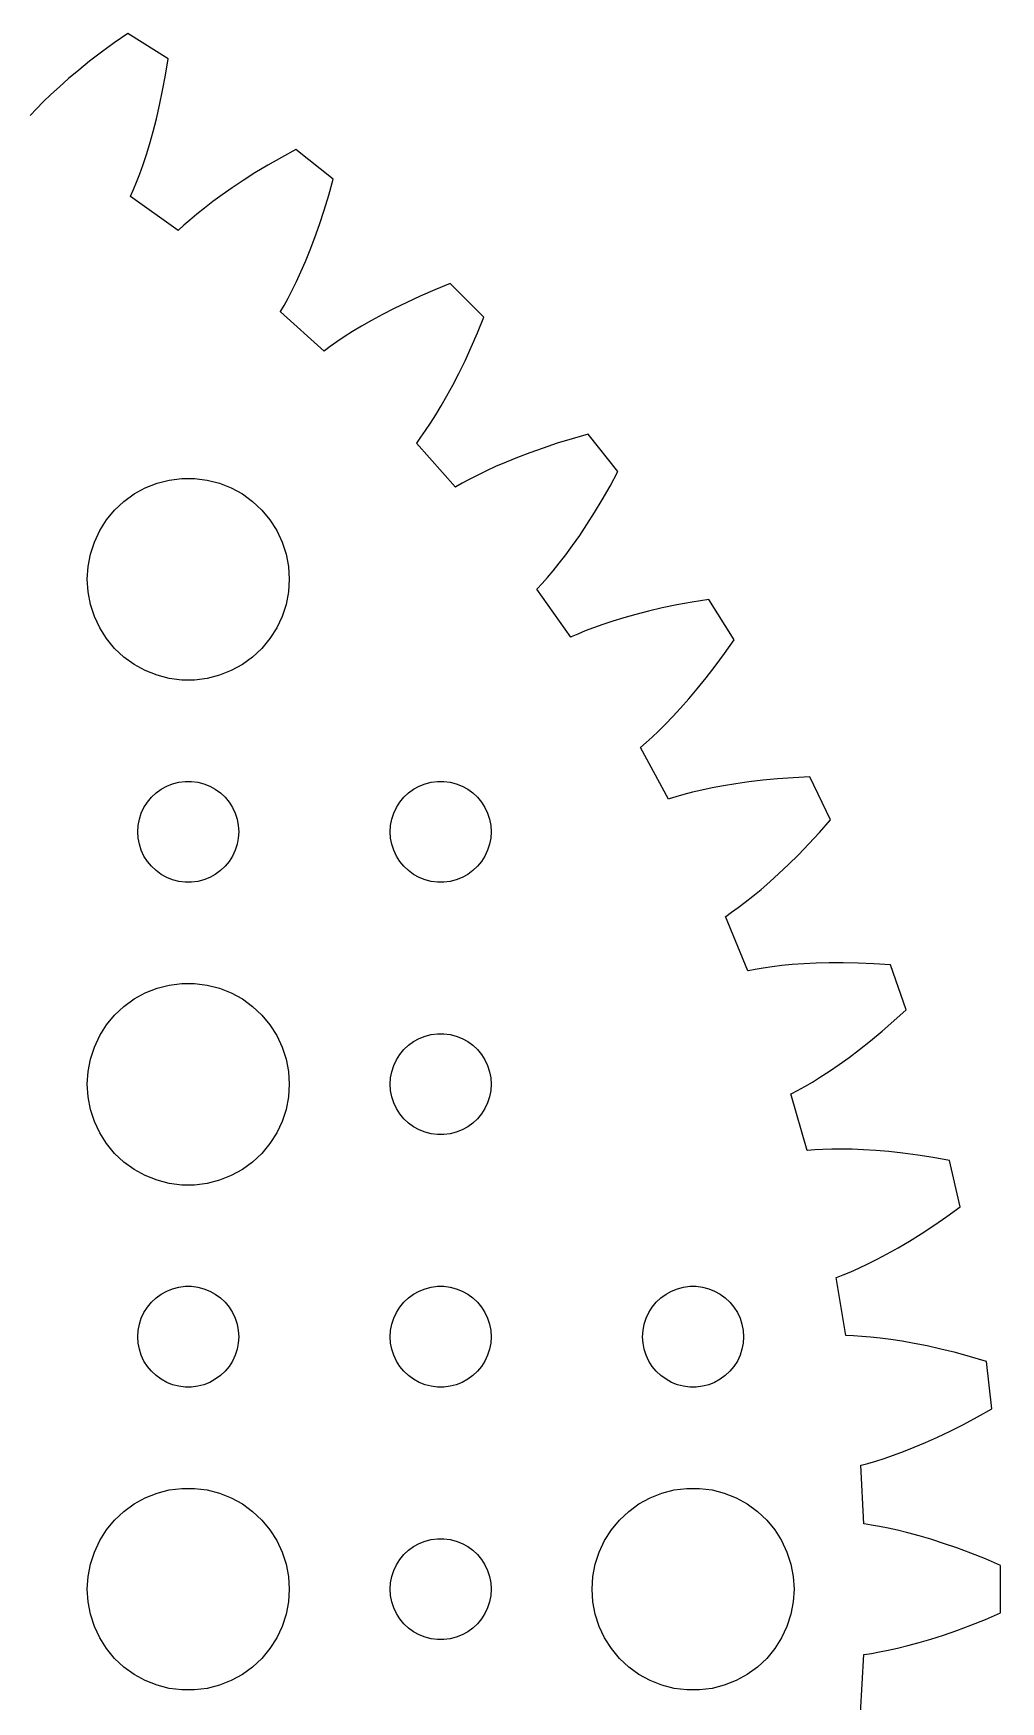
# Model space of a CAD drawing. Header units: metres. Extents: x -54 to 54, y 56 to 164.
# Drawn here: x 25.4 to 54.14, y 106.66 to 156.22 of the extents above; entities that cross this region are included whole.
import ezdxf

# ---------------------------------------------------------------- set-up
doc = ezdxf.new("R2010")
doc.units = ezdxf.units.M

msp = doc.modelspace()

# ---------------------------------------------------------------- linework, layer by layer
for p, q in [((28.2038, 156.216), (27.7992, 155.933)), ((29.4018, 155.463), (28.2038, 156.216)), ((27.4215, 155.657), (27.0705, 155.387)), ((27.7992, 155.933), (27.4215, 155.657)), ((26.7454, 155.126), (26.4457, 154.873)), ((27.0705, 155.387), (26.7454, 155.126)), ((29.3229, 154.976), (29.4018, 155.463)), ((26.1709, 154.631), (25.9204, 154.399)), ((26.4457, 154.873), (26.1709, 154.631)), ((29.2375, 154.516), (29.3229, 154.976)), ((25.6934, 154.18), (25.4894, 153.974)), ((25.9204, 154.399), (25.6934, 154.18)), ((29.1469, 154.082), (29.2375, 154.516)), ((25.4894, 153.974), (25.3075, 153.781)), ((28.9548, 153.296), (29.0523, 153.676)), ((29.0523, 153.676), (29.1469, 154.082)), ((28.8556, 152.944), (28.9548, 153.296)), ((28.7559, 152.618), (28.8556, 152.944)), ((33.201, 152.767), (32.7673, 152.532)), ((34.3072, 151.885), (33.201, 152.767)), ((28.5594, 152.045), (28.6568, 152.318)), ((28.6568, 152.318), (28.7559, 152.618)), ((32.3611, 152.299), (31.982, 152.071)), ((32.7673, 152.532), (32.3611, 152.299)), ((28.3744, 151.576), (28.4649, 151.797)), ((28.4649, 151.797), (28.5594, 152.045)), ((31.6297, 151.847), (31.3036, 151.63)), ((31.982, 152.071), (31.6297, 151.847)), ((34.1742, 151.41), (34.3072, 151.885)), ((28.2835, 151.371), (28.2891, 151.379)), ((29.7056, 150.357), (28.2835, 151.371)), ((28.2891, 151.379), (28.3744, 151.576)), ((30.7286, 151.218), (30.4785, 151.025)), ((31.0034, 151.42), (30.7286, 151.218)), ((31.3036, 151.63), (31.0034, 151.42)), ((34.0379, 150.962), (34.1742, 151.41)), ((30.0503, 150.672), (29.8709, 150.514)), ((30.2526, 150.843), (30.0503, 150.672)), ((30.4785, 151.025), (30.2526, 150.843)), ((33.8993, 150.542), (34.0379, 150.962)), ((29.7139, 150.368), (29.7056, 150.357)), ((29.8709, 150.514), (29.7139, 150.368)), ((33.7598, 150.149), (33.8993, 150.542)), ((33.4824, 149.443), (33.6205, 149.782)), ((33.6205, 149.782), (33.7598, 150.149)), ((33.3467, 149.13), (33.4824, 149.443)), ((33.0873, 148.583), (33.2147, 148.843)), ((33.2147, 148.843), (33.3467, 149.13)), ((37.7806, 148.781), (37.3233, 148.596)), ((38.7811, 147.781), (37.7806, 148.781)), ((32.851, 148.137), (32.9657, 148.347)), ((32.9657, 148.347), (33.0873, 148.583)), ((36.4913, 148.225), (36.1162, 148.043)), ((36.8936, 148.41), (36.4913, 148.225)), ((37.3233, 148.596), (36.8936, 148.41)), ((32.7377, 147.944), (32.7442, 147.952)), ((34.0373, 146.777), (32.7377, 147.944)), ((32.7442, 147.952), (32.851, 148.137)), ((35.446, 147.688), (35.1503, 147.518)), ((35.7679, 147.863), (35.446, 147.688)), ((36.1162, 148.043), (35.7679, 147.863)), ((38.5958, 147.323), (38.7811, 147.781)), ((34.6353, 147.199), (34.4152, 147.052)), ((34.8802, 147.355), (34.6353, 147.199)), ((35.1503, 147.518), (34.8802, 147.355)), ((38.4101, 146.894), (38.5958, 147.323)), ((34.0469, 146.788), (34.0373, 146.777)), ((34.2192, 146.914), (34.0469, 146.788)), ((34.4152, 147.052), (34.2192, 146.914)), ((38.2254, 146.491), (38.4101, 146.894)), ((38.0428, 146.116), (38.2254, 146.491)), ((37.688, 145.446), (37.8633, 145.768)), ((37.8633, 145.768), (38.0428, 146.116)), ((37.5182, 145.15), (37.688, 145.446)), ((37.1991, 144.635), (37.3549, 144.88)), ((37.3549, 144.88), (37.5182, 145.15)), ((36.7876, 144.047), (36.9144, 144.219)), ((36.9144, 144.219), (37.052, 144.415)), ((37.052, 144.415), (37.1991, 144.635)), ((41.8852, 144.307), (41.41, 144.174)), ((42.7674, 143.201), (41.8852, 144.307)), ((36.7803, 144.04), (36.7876, 144.047)), ((37.9411, 142.735), (36.7803, 144.04)), ((40.1485, 143.76), (39.7823, 143.62)), ((40.5418, 143.899), (40.1485, 143.76)), ((40.9622, 144.038), (40.5418, 143.899)), ((41.41, 144.174), (40.9622, 144.038)), ((39.13, 143.347), (38.8433, 143.215)), ((39.4429, 143.482), (39.13, 143.347)), ((39.7823, 143.62), (39.4429, 143.482)), ((28.7227, 142.714), (29.0729, 142.853)), ((29.0729, 142.853), (29.4379, 142.947)), ((29.4379, 142.947), (29.8116, 142.994)), ((29.8116, 142.994), (30.1884, 142.994)), ((30.1884, 142.994), (30.5621, 142.947)), ((30.5621, 142.947), (30.927, 142.853)), ((30.927, 142.853), (31.2773, 142.714)), ((37.9517, 142.744), (37.9411, 142.735)), ((38.1371, 142.851), (37.9517, 142.744)), ((38.3473, 142.966), (38.1371, 142.851)), ((38.5825, 143.087), (38.3473, 142.966)), ((38.8433, 143.215), (38.5825, 143.087)), ((42.2994, 142.361), (42.532, 142.767)), ((42.532, 142.767), (42.7674, 143.201)), ((27.8131, 142.054), (28.0877, 142.312)), ((28.0877, 142.312), (28.3925, 142.533)), ((28.3925, 142.533), (28.7227, 142.714)), ((31.2773, 142.714), (31.6075, 142.533)), ((31.6075, 142.533), (31.9123, 142.312)), ((31.9123, 142.312), (32.1869, 142.054)), ((42.0708, 141.982), (42.2994, 142.361)), ((27.3711, 141.445), (27.5729, 141.763)), ((27.5729, 141.763), (27.8131, 142.054)), ((32.1869, 142.054), (32.427, 141.763)), ((32.427, 141.763), (32.6289, 141.445)), ((41.8473, 141.63), (42.0708, 141.982)), ((27.2107, 141.104), (27.3711, 141.445)), ((32.6289, 141.445), (32.7893, 141.104)), ((41.4198, 141.003), (41.6299, 141.304)), ((41.6299, 141.304), (41.8473, 141.63)), ((27.0237, 140.376), (27.0942, 140.746)), ((27.0942, 140.746), (27.2107, 141.104)), ((32.7893, 141.104), (32.9057, 140.746)), ((32.9057, 140.746), (32.9763, 140.376)), ((41.2179, 140.729), (41.4198, 141.003)), ((27, 140), (27.0237, 140.376)), ((32.9763, 140.376), (33, 140)), ((40.6723, 140.05), (40.8432, 140.253)), ((40.8432, 140.253), (41.0254, 140.478)), ((41.0254, 140.478), (41.2179, 140.729)), ((27.0237, 139.624), (27, 140)), ((33, 140), (32.9763, 139.624)), ((40.3683, 139.714), (40.5137, 139.871)), ((40.5137, 139.871), (40.6723, 140.05)), ((27.0942, 139.254), (27.0237, 139.624)), ((27.2107, 138.896), (27.0942, 139.254)), ((32.9057, 139.254), (32.7893, 138.896)), ((32.9763, 139.624), (32.9057, 139.254)), ((40.3603, 139.708), (40.3683, 139.714)), ((41.3677, 138.281), (40.3603, 139.708)), ((44.9759, 139.323), (44.5157, 139.238)), ((45.463, 139.402), (44.9759, 139.323)), ((46.2158, 138.204), (45.463, 139.402)), ((27.3711, 138.555), (27.2107, 138.896)), ((32.7893, 138.896), (32.6289, 138.555)), ((42.9437, 138.856), (42.6176, 138.756)), ((43.2965, 138.955), (42.9437, 138.856)), ((43.676, 139.052), (43.2965, 138.955)), ((44.0824, 139.147), (43.676, 139.052)), ((44.5157, 139.238), (44.0824, 139.147)), ((27.5729, 138.237), (27.3711, 138.555)), ((32.6289, 138.555), (32.427, 138.237)), ((41.3792, 138.289), (41.3677, 138.281)), ((41.5755, 138.374), (41.3792, 138.289)), ((41.7972, 138.465), (41.5755, 138.374)), ((42.0445, 138.559), (41.7972, 138.465)), ((42.3179, 138.657), (42.0445, 138.559)), ((42.6176, 138.756), (42.3179, 138.657)), ((27.8131, 137.946), (27.5729, 138.237)), ((28.0877, 137.688), (27.8131, 137.946)), ((32.1869, 137.946), (31.9123, 137.688)), ((32.427, 138.237), (32.1869, 137.946)), ((45.6567, 137.422), (45.9333, 137.799)), ((45.9333, 137.799), (46.2158, 138.204)), ((28.3925, 137.467), (28.0877, 137.688)), ((28.7227, 137.286), (28.3925, 137.467)), ((29.0729, 137.147), (28.7227, 137.286)), ((31.2773, 137.286), (30.927, 137.147)), ((31.6075, 137.467), (31.2773, 137.286)), ((31.9123, 137.688), (31.6075, 137.467)), ((45.3871, 137.07), (45.6567, 137.422)), ((29.4379, 137.053), (29.0729, 137.147)), ((29.8116, 137.006), (29.4379, 137.053)), ((30.1884, 137.006), (29.8116, 137.006)), ((30.5621, 137.053), (30.1884, 137.006)), ((30.927, 137.147), (30.5621, 137.053)), ((45.1255, 136.745), (45.3871, 137.07)), ((44.6306, 136.171), (44.873, 136.446)), ((44.873, 136.446), (45.1255, 136.745)), ((44.1799, 135.693), (44.3992, 135.92)), ((44.3992, 135.92), (44.6306, 136.171)), ((43.6034, 135.147), (43.7811, 135.307)), ((43.7811, 135.307), (43.9736, 135.489)), ((43.9736, 135.489), (44.1799, 135.693)), ((43.4328, 135.002), (43.4414, 135.007)), ((44.274, 133.472), (43.4328, 135.002)), ((43.4414, 135.007), (43.6034, 135.147)), ((29.1963, 133.766), (29.3613, 133.857)), ((29.3613, 133.857), (29.5365, 133.927)), ((29.5365, 133.927), (29.7189, 133.973)), ((29.7189, 133.973), (29.9058, 133.997)), ((29.9058, 133.997), (30.0942, 133.997)), ((30.0942, 133.997), (30.2811, 133.973)), ((30.2811, 133.973), (30.4635, 133.927)), ((30.4635, 133.927), (30.6387, 133.857)), ((30.6387, 133.857), (30.8037, 133.766)), ((36.6963, 133.766), (36.8613, 133.857)), ((36.8613, 133.857), (37.0365, 133.927)), ((37.0365, 133.927), (37.2189, 133.973)), ((37.2189, 133.973), (37.4058, 133.997)), ((37.4058, 133.997), (37.5942, 133.997)), ((37.5942, 133.997), (37.7811, 133.973)), ((37.7811, 133.973), (37.9635, 133.927)), ((37.9635, 133.927), (38.1387, 133.857)), ((38.1387, 133.857), (38.3037, 133.766)), ((45.5693, 133.803), (45.2604, 133.738)), ((45.9045, 133.866), (45.5693, 133.803)), ((46.2661, 133.925), (45.9045, 133.866)), ((46.6542, 133.979), (46.2661, 133.925)), ((47.0686, 134.028), (46.6542, 133.979)), ((47.5093, 134.07), (47.0686, 134.028)), ((47.9762, 134.103), (47.5093, 134.07)), ((48.4691, 134.127), (47.9762, 134.103)), ((49.083, 132.852), (48.4691, 134.127)), ((28.6855, 133.223), (28.7865, 133.382)), ((28.7865, 133.382), (28.9065, 133.527)), ((28.9065, 133.527), (29.0439, 133.656)), ((29.0439, 133.656), (29.1963, 133.766)), ((30.8037, 133.766), (30.9561, 133.656)), ((30.9561, 133.656), (31.0934, 133.527)), ((31.0934, 133.527), (31.2135, 133.382)), ((31.2135, 133.382), (31.3145, 133.223)), ((36.1855, 133.223), (36.2865, 133.382)), ((36.2865, 133.382), (36.4065, 133.527)), ((36.4065, 133.527), (36.5439, 133.656)), ((36.5439, 133.656), (36.6963, 133.766)), ((38.3037, 133.766), (38.4561, 133.656)), ((38.4561, 133.656), (38.5934, 133.527)), ((38.5934, 133.527), (38.7135, 133.382)), ((38.7135, 133.382), (38.8145, 133.223)), ((44.2864, 133.478), (44.274, 133.472)), ((44.491, 133.541), (44.2864, 133.478)), ((44.7214, 133.606), (44.491, 133.541)), ((44.9778, 133.672), (44.7214, 133.606)), ((45.2604, 133.738), (44.9778, 133.672)), ((28.5118, 132.688), (28.5471, 132.873)), ((28.5471, 132.873), (28.6053, 133.052)), ((28.6053, 133.052), (28.6855, 133.223)), ((31.3145, 133.223), (31.3947, 133.052)), ((31.3947, 133.052), (31.4529, 132.873)), ((31.4529, 132.873), (31.4882, 132.688)), ((36.0118, 132.688), (36.0471, 132.873)), ((36.0471, 132.873), (36.1053, 133.052)), ((36.1053, 133.052), (36.1855, 133.223)), ((38.8145, 133.223), (38.8947, 133.052)), ((38.8947, 133.052), (38.9529, 132.873)), ((38.9529, 132.873), (38.9882, 132.688)), ((48.757, 132.481), (49.083, 132.852)), ((28.5, 132.5), (28.5118, 132.688)), ((28.5118, 132.312), (28.5, 132.5)), ((31.4882, 132.688), (31.5, 132.5)), ((31.5, 132.5), (31.4882, 132.312)), ((36, 132.5), (36.0118, 132.688)), ((36.0118, 132.312), (36, 132.5)), ((38.9882, 132.688), (39, 132.5)), ((39, 132.5), (38.9882, 132.312)), ((48.4399, 132.137), (48.757, 132.481)), ((28.5471, 132.127), (28.5118, 132.312)), ((28.6053, 131.948), (28.5471, 132.127)), ((28.6855, 131.777), (28.6053, 131.948)), ((31.3947, 131.948), (31.3145, 131.777)), ((31.4529, 132.127), (31.3947, 131.948)), ((31.4882, 132.312), (31.4529, 132.127)), ((36.0471, 132.127), (36.0118, 132.312)), ((36.1053, 131.948), (36.0471, 132.127)), ((36.1855, 131.777), (36.1053, 131.948)), ((38.8947, 131.948), (38.8145, 131.777)), ((38.9529, 132.127), (38.8947, 131.948)), ((38.9882, 132.312), (38.9529, 132.127)), ((47.8363, 131.525), (48.1327, 131.819)), ((48.1327, 131.819), (48.4399, 132.137)), ((28.7865, 131.618), (28.6855, 131.777)), ((28.9065, 131.473), (28.7865, 131.618)), ((29.0439, 131.344), (28.9065, 131.473)), ((29.1963, 131.234), (29.0439, 131.344)), ((30.9561, 131.344), (30.8037, 131.234)), ((31.0934, 131.473), (30.9561, 131.344)), ((31.2135, 131.618), (31.0934, 131.473)), ((31.3145, 131.777), (31.2135, 131.618)), ((36.2865, 131.618), (36.1855, 131.777)), ((36.4065, 131.473), (36.2865, 131.618)), ((36.5439, 131.344), (36.4065, 131.473)), ((36.6963, 131.234), (36.5439, 131.344)), ((38.4561, 131.344), (38.3037, 131.234)), ((38.5934, 131.473), (38.4561, 131.344)), ((38.7135, 131.618), (38.5934, 131.473)), ((38.8145, 131.777), (38.7135, 131.618)), ((47.5519, 131.255), (47.8363, 131.525)), ((29.3613, 131.143), (29.1963, 131.234)), ((29.5365, 131.073), (29.3613, 131.143)), ((29.7189, 131.027), (29.5365, 131.073)), ((29.9058, 131.003), (29.7189, 131.027)), ((30.0942, 131.003), (29.9058, 131.003)), ((30.2811, 131.027), (30.0942, 131.003)), ((30.4635, 131.073), (30.2811, 131.027)), ((30.6387, 131.143), (30.4635, 131.073)), ((30.8037, 131.234), (30.6387, 131.143)), ((36.8613, 131.143), (36.6963, 131.234)), ((37.0365, 131.073), (36.8613, 131.143)), ((37.2189, 131.027), (37.0365, 131.073)), ((37.4058, 131.003), (37.2189, 131.027)), ((37.5942, 131.003), (37.4058, 131.003)), ((37.7811, 131.027), (37.5942, 131.003)), ((37.9635, 131.073), (37.7811, 131.027)), ((38.1387, 131.143), (37.9635, 131.073)), ((38.3037, 131.234), (38.1387, 131.143)), ((47.0222, 130.786), (47.2802, 131.009)), ((47.2802, 131.009), (47.5519, 131.255)), ((46.3393, 130.246), (46.551, 130.406)), ((46.551, 130.406), (46.7789, 130.585)), ((46.7789, 130.585), (47.0222, 130.786)), ((45.9591, 129.982), (45.9681, 129.986)), ((46.6236, 128.367), (45.9591, 129.982)), ((45.9681, 129.986), (46.1448, 130.107)), ((46.1448, 130.107), (46.3393, 130.246)), ((46.6367, 128.372), (46.6236, 128.367)), ((46.847, 128.412), (46.6367, 128.372)), ((47.0833, 128.45), (46.847, 128.412)), ((47.3455, 128.488), (47.0833, 128.45)), ((47.6337, 128.522), (47.3455, 128.488)), ((47.9479, 128.552), (47.6337, 128.522)), ((48.288, 128.576), (47.9479, 128.552)), ((48.654, 128.595), (48.288, 128.576)), ((49.0457, 128.605), (48.654, 128.595)), ((49.463, 128.607), (49.0457, 128.605)), ((49.9055, 128.599), (49.463, 128.607)), ((50.3732, 128.58), (49.9055, 128.599)), ((50.8657, 128.548), (50.3732, 128.58)), ((51.333, 127.213), (50.8657, 128.548)), ((29.0729, 127.853), (29.4379, 127.947)), ((29.4379, 127.947), (29.8116, 127.994)), ((29.8116, 127.994), (30.1884, 127.994)), ((30.1884, 127.994), (30.5621, 127.947)), ((30.5621, 127.947), (30.927, 127.853)), ((28.0877, 127.312), (28.3925, 127.533)), ((28.3925, 127.533), (28.7227, 127.714)), ((28.7227, 127.714), (29.0729, 127.853)), ((30.927, 127.853), (31.2773, 127.714)), ((31.2773, 127.714), (31.6075, 127.533)), ((31.6075, 127.533), (31.9123, 127.312)), ((27.5729, 126.763), (27.8131, 127.054)), ((27.8131, 127.054), (28.0877, 127.312)), ((31.9123, 127.312), (32.1869, 127.054)), ((32.1869, 127.054), (32.427, 126.763)), ((50.6139, 126.574), (50.9676, 126.881)), ((50.9676, 126.881), (51.333, 127.213)), ((27.2107, 126.104), (27.3711, 126.445)), ((27.3711, 126.445), (27.5729, 126.763)), ((32.427, 126.763), (32.6289, 126.445)), ((32.6289, 126.445), (32.7893, 126.104)), ((36.8613, 126.357), (37.0365, 126.427)), ((37.0365, 126.427), (37.2189, 126.473)), ((37.2189, 126.473), (37.4058, 126.497)), ((37.4058, 126.497), (37.5942, 126.497)), ((37.5942, 126.497), (37.7811, 126.473)), ((37.7811, 126.473), (37.9635, 126.427)), ((37.9635, 126.427), (38.1387, 126.357)), ((50.2729, 126.292), (50.6139, 126.574)), ((27.0942, 125.746), (27.2107, 126.104)), ((32.7893, 126.104), (32.9057, 125.746)), ((36.1855, 125.723), (36.2865, 125.882)), ((36.2865, 125.882), (36.4065, 126.027)), ((36.4065, 126.027), (36.5439, 126.156)), ((36.5439, 126.156), (36.6963, 126.266)), ((36.6963, 126.266), (36.8613, 126.357)), ((38.1387, 126.357), (38.3037, 126.266)), ((38.3037, 126.266), (38.4561, 126.156)), ((38.4561, 126.156), (38.5934, 126.027)), ((38.5934, 126.027), (38.7135, 125.882)), ((38.7135, 125.882), (38.8145, 125.723)), ((49.6327, 125.797), (49.9456, 126.033)), ((49.9456, 126.033), (50.2729, 126.292)), ((27.0237, 125.376), (27.0942, 125.746)), ((32.9057, 125.746), (32.9763, 125.376)), ((36.0471, 125.373), (36.1053, 125.552)), ((36.1053, 125.552), (36.1855, 125.723)), ((38.8145, 125.723), (38.8947, 125.552)), ((38.8947, 125.552), (38.9529, 125.373)), ((48.7896, 125.218), (49.0539, 125.391)), ((49.0539, 125.391), (49.3352, 125.584)), ((49.3352, 125.584), (49.6327, 125.797)), ((27, 125), (27.0237, 125.376)), ((27.0237, 124.624), (27, 125)), ((32.9763, 125.376), (33, 125)), ((33, 125), (32.9763, 124.624)), ((36, 125), (36.0118, 125.188)), ((36.0118, 124.812), (36, 125)), ((36.0118, 125.188), (36.0471, 125.373)), ((38.9529, 125.373), (38.9882, 125.188)), ((38.9882, 125.188), (39, 125)), ((39, 125), (38.9882, 124.812)), ((48.1059, 124.814), (48.3148, 124.931)), ((48.3148, 124.931), (48.543, 125.065)), ((48.543, 125.065), (48.7896, 125.218)), ((27.0942, 124.254), (27.0237, 124.624)), ((32.9763, 124.624), (32.9057, 124.254)), ((36.0471, 124.627), (36.0118, 124.812)), ((36.1053, 124.448), (36.0471, 124.627)), ((36.1855, 124.277), (36.1053, 124.448)), ((38.8947, 124.448), (38.8145, 124.277)), ((38.9529, 124.627), (38.8947, 124.448)), ((38.9882, 124.812), (38.9529, 124.627)), ((47.9074, 124.711), (47.9168, 124.714)), ((48.3869, 123.031), (47.9074, 124.711)), ((47.9168, 124.714), (48.1059, 124.814)), ((27.2107, 123.896), (27.0942, 124.254)), ((27.3711, 123.555), (27.2107, 123.896)), ((32.7893, 123.896), (32.6289, 123.555)), ((32.9057, 124.254), (32.7893, 123.896)), ((36.2865, 124.118), (36.1855, 124.277)), ((36.4065, 123.973), (36.2865, 124.118)), ((36.5439, 123.844), (36.4065, 123.973)), ((38.5934, 123.973), (38.4561, 123.844)), ((38.7135, 124.118), (38.5934, 123.973)), ((38.8145, 124.277), (38.7135, 124.118)), ((27.5729, 123.237), (27.3711, 123.555)), ((32.6289, 123.555), (32.427, 123.237)), ((36.6963, 123.734), (36.5439, 123.844)), ((36.8613, 123.643), (36.6963, 123.734)), ((37.0365, 123.573), (36.8613, 123.643)), ((37.2189, 123.527), (37.0365, 123.573)), ((37.4058, 123.503), (37.2189, 123.527)), ((37.5942, 123.503), (37.4058, 123.503)), ((37.7811, 123.527), (37.5942, 123.503)), ((37.9635, 123.573), (37.7811, 123.527)), ((38.1387, 123.643), (37.9635, 123.573)), ((38.3037, 123.734), (38.1387, 123.643)), ((38.4561, 123.844), (38.3037, 123.734)), ((27.8131, 122.946), (27.5729, 123.237)), ((28.0877, 122.688), (27.8131, 122.946)), ((32.1869, 122.946), (31.9123, 122.688)), ((32.427, 123.237), (32.1869, 122.946)), ((48.4005, 123.035), (48.3869, 123.031)), ((48.6139, 123.051), (48.4005, 123.035)), ((48.853, 123.063), (48.6139, 123.051)), ((49.1177, 123.07), (48.853, 123.063)), ((49.4079, 123.072), (49.1177, 123.07)), ((49.7235, 123.067), (49.4079, 123.072)), ((50.0643, 123.053), (49.7235, 123.067)), ((50.43, 123.03), (50.0643, 123.053)), ((50.8204, 122.997), (50.43, 123.03)), ((51.2352, 122.952), (50.8204, 122.997)), ((51.6741, 122.894), (51.2352, 122.952)), ((28.3925, 122.467), (28.0877, 122.688)), ((28.7227, 122.286), (28.3925, 122.467)), ((31.6075, 122.467), (31.2773, 122.286)), ((31.9123, 122.688), (31.6075, 122.467)), ((52.1367, 122.823), (51.6741, 122.894)), ((52.6226, 122.736), (52.1367, 122.823)), ((52.9374, 121.357), (52.6226, 122.736)), ((29.0729, 122.147), (28.7227, 122.286)), ((29.4379, 122.053), (29.0729, 122.147)), ((29.8116, 122.006), (29.4379, 122.053)), ((30.1884, 122.006), (29.8116, 122.006)), ((30.5621, 122.053), (30.1884, 122.006)), ((30.927, 122.147), (30.5621, 122.053)), ((31.2773, 122.286), (30.927, 122.147)), ((52.1514, 120.803), (52.5372, 121.068)), ((52.5372, 121.068), (52.9374, 121.357)), ((51.4267, 120.34), (51.7809, 120.561)), ((51.7809, 120.561), (52.1514, 120.803)), ((50.4687, 119.802), (50.7698, 119.962)), ((50.7698, 119.962), (51.0894, 120.141)), ((51.0894, 120.141), (51.4267, 120.34)), ((49.6828, 119.427), (49.9245, 119.535)), ((49.9245, 119.535), (50.1867, 119.66)), ((50.1867, 119.66), (50.4687, 119.802)), ((29.5365, 118.927), (29.7189, 118.973)), ((29.7189, 118.973), (29.9058, 118.997)), ((29.9058, 118.997), (30.0942, 118.997)), ((30.0942, 118.997), (30.2811, 118.973)), ((30.2811, 118.973), (30.4635, 118.927)), ((37.0365, 118.927), (37.2189, 118.973)), ((37.2189, 118.973), (37.4058, 118.997)), ((37.4058, 118.997), (37.5942, 118.997)), ((37.5942, 118.997), (37.7811, 118.973)), ((37.7811, 118.973), (37.9635, 118.927)), ((44.5365, 118.927), (44.7189, 118.973)), ((44.7189, 118.973), (44.9058, 118.997)), ((44.9058, 118.997), (45.0942, 118.997)), ((45.0942, 118.997), (45.2811, 118.973)), ((45.2811, 118.973), (45.4635, 118.927)), ((49.2532, 119.254), (49.2629, 119.256)), ((49.5417, 117.532), (49.2532, 119.254)), ((49.2629, 119.256), (49.4621, 119.335)), ((49.4621, 119.335), (49.6828, 119.427)), ((28.7865, 118.382), (28.9065, 118.527)), ((28.9065, 118.527), (29.0439, 118.656)), ((29.0439, 118.656), (29.1963, 118.766)), ((29.1963, 118.766), (29.3613, 118.857)), ((29.3613, 118.857), (29.5365, 118.927)), ((30.4635, 118.927), (30.6387, 118.857)), ((30.6387, 118.857), (30.8037, 118.766)), ((30.8037, 118.766), (30.9561, 118.656)), ((30.9561, 118.656), (31.0934, 118.527)), ((31.0934, 118.527), (31.2135, 118.382)), ((36.2865, 118.382), (36.4065, 118.527)), ((36.4065, 118.527), (36.5439, 118.656)), ((36.5439, 118.656), (36.6963, 118.766)), ((36.6963, 118.766), (36.8613, 118.857)), ((36.8613, 118.857), (37.0365, 118.927)), ((37.9635, 118.927), (38.1387, 118.857)), ((38.1387, 118.857), (38.3037, 118.766)), ((38.3037, 118.766), (38.4561, 118.656)), ((38.4561, 118.656), (38.5934, 118.527)), ((38.5934, 118.527), (38.7135, 118.382)), ((43.7865, 118.382), (43.9065, 118.527)), ((43.9065, 118.527), (44.0439, 118.656)), ((44.0439, 118.656), (44.1963, 118.766)), ((44.1963, 118.766), (44.3613, 118.857)), ((44.3613, 118.857), (44.5365, 118.927)), ((45.4635, 118.927), (45.6387, 118.857)), ((45.6387, 118.857), (45.8037, 118.766)), ((45.8037, 118.766), (45.9561, 118.656)), ((45.9561, 118.656), (46.0934, 118.527)), ((46.0934, 118.527), (46.2135, 118.382)), ((28.5471, 117.873), (28.6053, 118.052)), ((28.6053, 118.052), (28.6855, 118.223)), ((28.6855, 118.223), (28.7865, 118.382)), ((31.2135, 118.382), (31.3145, 118.223)), ((31.3145, 118.223), (31.3947, 118.052)), ((31.3947, 118.052), (31.4529, 117.873)), ((36.0471, 117.873), (36.1053, 118.052)), ((36.1053, 118.052), (36.1855, 118.223)), ((36.1855, 118.223), (36.2865, 118.382)), ((38.7135, 118.382), (38.8145, 118.223)), ((38.8145, 118.223), (38.8947, 118.052)), ((38.8947, 118.052), (38.9529, 117.873)), ((43.5471, 117.873), (43.6053, 118.052)), ((43.6053, 118.052), (43.6855, 118.223)), ((43.6855, 118.223), (43.7865, 118.382)), ((46.2135, 118.382), (46.3145, 118.223)), ((46.3145, 118.223), (46.3947, 118.052)), ((46.3947, 118.052), (46.4529, 117.873)), ((28.5, 117.5), (28.5118, 117.688)), ((28.5118, 117.312), (28.5, 117.5)), ((28.5118, 117.688), (28.5471, 117.873)), ((31.4529, 117.873), (31.4882, 117.688)), ((31.4882, 117.688), (31.5, 117.5)), ((31.5, 117.5), (31.4882, 117.312)), ((36, 117.5), (36.0118, 117.688)), ((36.0118, 117.312), (36, 117.5)), ((36.0118, 117.688), (36.0471, 117.873)), ((38.9529, 117.873), (38.9882, 117.688)), ((38.9882, 117.688), (39, 117.5)), ((39, 117.5), (38.9882, 117.312)), ((43.5, 117.5), (43.5118, 117.688)), ((43.5118, 117.312), (43.5, 117.5)), ((43.5118, 117.688), (43.5471, 117.873)), ((46.4529, 117.873), (46.4882, 117.688)), ((46.4882, 117.688), (46.5, 117.5)), ((46.5, 117.5), (46.4882, 117.312)), ((49.5556, 117.534), (49.5417, 117.532)), ((49.7694, 117.526), (49.5556, 117.534)), ((50.0084, 117.511), (49.7694, 117.526)), ((50.2723, 117.489), (50.0084, 117.511)), ((50.5608, 117.458), (50.2723, 117.489)), ((50.8738, 117.417), (50.5608, 117.458)), ((28.5471, 117.127), (28.5118, 117.312)), ((28.6053, 116.948), (28.5471, 117.127)), ((31.4529, 117.127), (31.3947, 116.948)), ((31.4882, 117.312), (31.4529, 117.127)), ((36.0471, 117.127), (36.0118, 117.312)), ((36.1053, 116.948), (36.0471, 117.127)), ((38.9529, 117.127), (38.8947, 116.948)), ((38.9882, 117.312), (38.9529, 117.127)), ((43.5471, 117.127), (43.5118, 117.312)), ((43.6053, 116.948), (43.5471, 117.127)), ((46.4529, 117.127), (46.3947, 116.948)), ((46.4882, 117.312), (46.4529, 117.127)), ((51.2109, 117.365), (50.8738, 117.417)), ((51.5718, 117.302), (51.2109, 117.365)), ((51.9561, 117.225), (51.5718, 117.302)), ((52.3632, 117.134), (51.9561, 117.225)), ((52.7929, 117.027), (52.3632, 117.134)), ((53.2446, 116.905), (52.7929, 117.027)), ((28.6855, 116.777), (28.6053, 116.948)), ((28.7865, 116.618), (28.6855, 116.777)), ((28.9065, 116.473), (28.7865, 116.618)), ((29.0439, 116.344), (28.9065, 116.473)), ((31.0934, 116.473), (30.9561, 116.344)), ((31.2135, 116.618), (31.0934, 116.473)), ((31.3145, 116.777), (31.2135, 116.618)), ((31.3947, 116.948), (31.3145, 116.777)), ((36.1855, 116.777), (36.1053, 116.948)), ((36.2865, 116.618), (36.1855, 116.777)), ((36.4065, 116.473), (36.2865, 116.618)), ((36.5439, 116.344), (36.4065, 116.473)), ((38.5934, 116.473), (38.4561, 116.344)), ((38.7135, 116.618), (38.5934, 116.473)), ((38.8145, 116.777), (38.7135, 116.618)), ((38.8947, 116.948), (38.8145, 116.777)), ((43.6855, 116.777), (43.6053, 116.948)), ((43.7865, 116.618), (43.6855, 116.777)), ((43.9065, 116.473), (43.7865, 116.618)), ((44.0439, 116.344), (43.9065, 116.473)), ((46.0934, 116.473), (45.9561, 116.344)), ((46.2135, 116.618), (46.0934, 116.473)), ((46.3145, 116.777), (46.2135, 116.618)), ((46.3947, 116.948), (46.3145, 116.777)), ((53.7177, 116.764), (53.2446, 116.905)), ((53.8762, 115.358), (53.7177, 116.764)), ((29.1963, 116.234), (29.0439, 116.344)), ((29.3613, 116.143), (29.1963, 116.234)), ((29.5365, 116.073), (29.3613, 116.143)), ((29.7189, 116.027), (29.5365, 116.073)), ((29.9058, 116.003), (29.7189, 116.027)), ((30.0942, 116.003), (29.9058, 116.003)), ((30.2811, 116.027), (30.0942, 116.003)), ((30.4635, 116.073), (30.2811, 116.027)), ((30.6387, 116.143), (30.4635, 116.073)), ((30.8037, 116.234), (30.6387, 116.143)), ((30.9561, 116.344), (30.8037, 116.234)), ((36.6963, 116.234), (36.5439, 116.344)), ((36.8613, 116.143), (36.6963, 116.234)), ((37.0365, 116.073), (36.8613, 116.143)), ((37.2189, 116.027), (37.0365, 116.073)), ((37.4058, 116.003), (37.2189, 116.027)), ((37.5942, 116.003), (37.4058, 116.003)), ((37.7811, 116.027), (37.5942, 116.003)), ((37.9635, 116.073), (37.7811, 116.027)), ((38.1387, 116.143), (37.9635, 116.073)), ((38.3037, 116.234), (38.1387, 116.143)), ((38.4561, 116.344), (38.3037, 116.234)), ((44.1963, 116.234), (44.0439, 116.344)), ((44.3613, 116.143), (44.1963, 116.234)), ((44.5365, 116.073), (44.3613, 116.143)), ((44.7189, 116.027), (44.5365, 116.073)), ((44.9058, 116.003), (44.7189, 116.027)), ((45.0942, 116.003), (44.9058, 116.003)), ((45.2811, 116.027), (45.0942, 116.003)), ((45.4635, 116.073), (45.2811, 116.027)), ((45.6387, 116.143), (45.4635, 116.073)), ((45.8037, 116.234), (45.6387, 116.143)), ((45.9561, 116.344), (45.8037, 116.234)), ((53.0331, 114.896), (53.4461, 115.116)), ((53.4461, 115.116), (53.8762, 115.358)), ((51.9036, 114.357), (52.2611, 114.518)), ((52.2611, 114.518), (52.6378, 114.697)), ((52.6378, 114.697), (53.0331, 114.896)), ((50.6782, 113.886), (50.9527, 113.98)), ((50.9527, 113.98), (51.2488, 114.089)), ((51.2488, 114.089), (51.5659, 114.215)), ((51.5659, 114.215), (51.9036, 114.357)), ((50.0735, 111.937), (49.9797, 113.682)), ((49.9797, 113.682), (49.9895, 113.682)), ((49.9895, 113.682), (50.1962, 113.738)), ((50.1962, 113.738), (50.4259, 113.805)), ((50.4259, 113.805), (50.6782, 113.886)), ((29.4379, 112.947), (29.8116, 112.994)), ((29.8116, 112.994), (30.1884, 112.994)), ((30.1884, 112.994), (30.5621, 112.947)), ((44.4379, 112.947), (44.8116, 112.994)), ((44.8116, 112.994), (45.1884, 112.994)), ((45.1884, 112.994), (45.5621, 112.947)), ((28.0877, 112.312), (28.3925, 112.533)), ((28.3925, 112.533), (28.7227, 112.714)), ((28.7227, 112.714), (29.0729, 112.853)), ((29.0729, 112.853), (29.4379, 112.947)), ((30.5621, 112.947), (30.927, 112.853)), ((30.927, 112.853), (31.2773, 112.714)), ((31.2773, 112.714), (31.6075, 112.533)), ((31.6075, 112.533), (31.9123, 112.312)), ((43.0877, 112.312), (43.3925, 112.533)), ((43.3925, 112.533), (43.7227, 112.714)), ((43.7227, 112.714), (44.0729, 112.853)), ((44.0729, 112.853), (44.4379, 112.947)), ((45.5621, 112.947), (45.927, 112.853)), ((45.927, 112.853), (46.2773, 112.714)), ((46.2773, 112.714), (46.6075, 112.533)), ((46.6075, 112.533), (46.9123, 112.312)), ((27.5729, 111.763), (27.8131, 112.054)), ((27.8131, 112.054), (28.0877, 112.312)), ((31.9123, 112.312), (32.1869, 112.054)), ((32.1869, 112.054), (32.427, 111.763)), ((42.5729, 111.763), (42.8131, 112.054)), ((42.8131, 112.054), (43.0877, 112.312)), ((46.9123, 112.312), (47.1869, 112.054)), ((47.1869, 112.054), (47.427, 111.763)), ((27.3711, 111.445), (27.5729, 111.763)), ((32.427, 111.763), (32.6289, 111.445)), ((42.3711, 111.445), (42.5729, 111.763)), ((47.427, 111.763), (47.6289, 111.445)), ((50.0875, 111.938), (50.0735, 111.937)), ((50.2991, 111.906), (50.0875, 111.938)), ((50.5349, 111.864), (50.2991, 111.906)), ((50.7946, 111.813), (50.5349, 111.864)), ((51.0779, 111.75), (50.7946, 111.813)), ((51.3844, 111.674), (51.0779, 111.75)), ((51.7136, 111.585), (51.3844, 111.674)), ((52.0651, 111.482), (51.7136, 111.585)), ((27.0942, 110.746), (27.2107, 111.104)), ((27.2107, 111.104), (27.3711, 111.445)), ((32.6289, 111.445), (32.7893, 111.104)), ((32.7893, 111.104), (32.9057, 110.746)), ((36.2865, 110.882), (36.4065, 111.027)), ((36.4065, 111.027), (36.5439, 111.156)), ((36.5439, 111.156), (36.6963, 111.266)), ((36.6963, 111.266), (36.8613, 111.357)), ((36.8613, 111.357), (37.0365, 111.427)), ((37.0365, 111.427), (37.2189, 111.473)), ((37.2189, 111.473), (37.4058, 111.497)), ((37.4058, 111.497), (37.5942, 111.497)), ((37.5942, 111.497), (37.7811, 111.473)), ((37.7811, 111.473), (37.9635, 111.427)), ((37.9635, 111.427), (38.1387, 111.357)), ((38.1387, 111.357), (38.3037, 111.266)), ((38.3037, 111.266), (38.4561, 111.156)), ((38.4561, 111.156), (38.5934, 111.027)), ((38.5934, 111.027), (38.7135, 110.882)), ((42.0942, 110.746), (42.2107, 111.104)), ((42.2107, 111.104), (42.3711, 111.445)), ((47.6289, 111.445), (47.7893, 111.104)), ((47.7893, 111.104), (47.9057, 110.746)), ((52.4383, 111.362), (52.0651, 111.482)), ((52.8327, 111.226), (52.4383, 111.362)), ((53.2478, 111.072), (52.8327, 111.226)), ((53.6829, 110.9), (53.2478, 111.072)), ((27.0237, 110.376), (27.0942, 110.746)), ((32.9057, 110.746), (32.9763, 110.376)), ((36.0471, 110.373), (36.1053, 110.552)), ((36.1053, 110.552), (36.1855, 110.723)), ((36.1855, 110.723), (36.2865, 110.882)), ((38.7135, 110.882), (38.8145, 110.723)), ((38.8145, 110.723), (38.8947, 110.552)), ((38.8947, 110.552), (38.9529, 110.373)), ((42.0237, 110.376), (42.0942, 110.746)), ((47.9057, 110.746), (47.9763, 110.376)), ((54.1374, 110.707), (53.6829, 110.9)), ((54.1374, 109.293), (54.1374, 110.707)), ((27, 110), (27.0237, 110.376)), ((32.9763, 110.376), (33, 110)), ((36, 110), (36.0118, 110.188)), ((36.0118, 110.188), (36.0471, 110.373)), ((38.9529, 110.373), (38.9882, 110.188)), ((38.9882, 110.188), (39, 110)), ((42, 110), (42.0237, 110.376)), ((47.9763, 110.376), (48, 110)), ((27.0237, 109.624), (27, 110)), ((27.0942, 109.254), (27.0237, 109.624)), ((32.9763, 109.624), (32.9057, 109.254)), ((33, 110), (32.9763, 109.624)), ((36.0118, 109.812), (36, 110)), ((36.0471, 109.627), (36.0118, 109.812)), ((36.1053, 109.448), (36.0471, 109.627)), ((38.9529, 109.627), (38.8947, 109.448)), ((38.9882, 109.812), (38.9529, 109.627)), ((39, 110), (38.9882, 109.812)), ((42.0237, 109.624), (42, 110)), ((42.0942, 109.254), (42.0237, 109.624)), ((47.9763, 109.624), (47.9057, 109.254)), ((48, 110), (47.9763, 109.624)), ((27.2107, 108.896), (27.0942, 109.254)), ((32.9057, 109.254), (32.7893, 108.896)), ((36.1855, 109.277), (36.1053, 109.448)), ((36.2865, 109.118), (36.1855, 109.277)), ((36.4065, 108.973), (36.2865, 109.118)), ((38.7135, 109.118), (38.5934, 108.973)), ((38.8145, 109.277), (38.7135, 109.118)), ((38.8947, 109.448), (38.8145, 109.277)), ((42.2107, 108.896), (42.0942, 109.254)), ((47.9057, 109.254), (47.7893, 108.896)), ((53.2478, 108.928), (53.6829, 109.1)), ((53.6829, 109.1), (54.1374, 109.293)), ((27.3711, 108.555), (27.2107, 108.896)), ((27.5729, 108.237), (27.3711, 108.555)), ((32.6289, 108.555), (32.427, 108.237)), ((32.7893, 108.896), (32.6289, 108.555)), ((36.5439, 108.844), (36.4065, 108.973)), ((36.6963, 108.734), (36.5439, 108.844)), ((36.8613, 108.643), (36.6963, 108.734)), ((37.0365, 108.573), (36.8613, 108.643)), ((37.2189, 108.527), (37.0365, 108.573)), ((37.9635, 108.573), (37.7811, 108.527)), ((38.1387, 108.643), (37.9635, 108.573)), ((38.3037, 108.734), (38.1387, 108.643)), ((38.4561, 108.844), (38.3037, 108.734)), ((38.5934, 108.973), (38.4561, 108.844)), ((42.3711, 108.555), (42.2107, 108.896)), ((42.5729, 108.237), (42.3711, 108.555)), ((47.6289, 108.555), (47.427, 108.237)), ((47.7893, 108.896), (47.6289, 108.555)), ((52.0651, 108.518), (52.4383, 108.638)), ((52.4383, 108.638), (52.8327, 108.774)), ((52.8327, 108.774), (53.2478, 108.928)), ((27.8131, 107.946), (27.5729, 108.237)), ((32.427, 108.237), (32.1869, 107.946)), ((37.4058, 108.503), (37.2189, 108.527)), ((37.5942, 108.503), (37.4058, 108.503)), ((37.7811, 108.527), (37.5942, 108.503)), ((42.8131, 107.946), (42.5729, 108.237)), ((47.427, 108.237), (47.1869, 107.946)), ((49.9756, 106.319), (50.0776, 108.062)), ((50.0776, 108.062), (50.0875, 108.062)), ((50.0875, 108.062), (50.2991, 108.094)), ((50.2991, 108.094), (50.5349, 108.136)), ((50.5349, 108.136), (50.7946, 108.187)), ((50.7946, 108.187), (51.0779, 108.25)), ((51.0779, 108.25), (51.3844, 108.326)), ((51.3844, 108.326), (51.7136, 108.415)), ((51.7136, 108.415), (52.0651, 108.518)), ((28.0877, 107.688), (27.8131, 107.946)), ((28.3925, 107.467), (28.0877, 107.688)), ((31.9123, 107.688), (31.6075, 107.467)), ((32.1869, 107.946), (31.9123, 107.688)), ((43.0877, 107.688), (42.8131, 107.946)), ((43.3925, 107.467), (43.0877, 107.688)), ((46.9123, 107.688), (46.6075, 107.467)), ((47.1869, 107.946), (46.9123, 107.688)), ((28.7227, 107.286), (28.3925, 107.467)), ((29.0729, 107.147), (28.7227, 107.286)), ((29.4379, 107.053), (29.0729, 107.147)), ((29.8116, 107.006), (29.4379, 107.053)), ((30.5621, 107.053), (30.1884, 107.006)), ((30.927, 107.147), (30.5621, 107.053)), ((31.2773, 107.286), (30.927, 107.147)), ((31.6075, 107.467), (31.2773, 107.286)), ((43.7227, 107.286), (43.3925, 107.467)), ((44.0729, 107.147), (43.7227, 107.286)), ((44.4379, 107.053), (44.0729, 107.147)), ((44.8116, 107.006), (44.4379, 107.053)), ((45.5621, 107.053), (45.1884, 107.006)), ((45.927, 107.147), (45.5621, 107.053)), ((46.2773, 107.286), (45.927, 107.147)), ((46.6075, 107.467), (46.2773, 107.286)), ((30.1884, 107.006), (29.8116, 107.006)), ((45.1884, 107.006), (44.8116, 107.006))]:
    msp.add_line(p, q)

doc.saveas('drawing.dxf')
